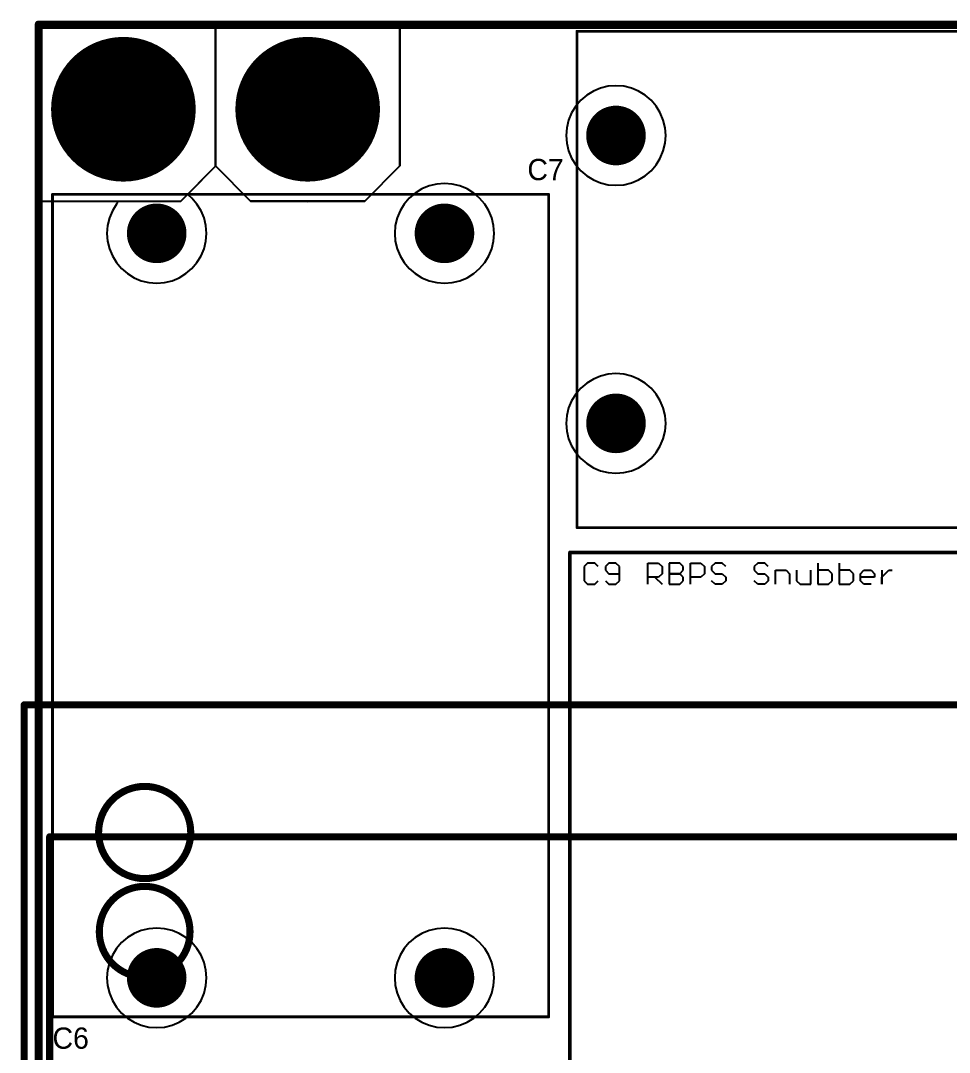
# Model space of a CAD drawing. Extents: x 69 to 227, y 90 to 377.
# Drawn here: x 79.8 to 145.3, y 304 to 376.8 of the extents above; entities that cross this region are included whole.
import ezdxf

# ---------------------------------------------------------------- set-up
doc = ezdxf.new("R2010")
doc.units = 0
doc.layers.get('0').update_dxf_attribs({"linetype": 'CONTINUOUS'})
for name, color, linetype in [('BOTTOMLAYER', 5, 'CONTINUOUS'), ('BOTTOMOVERLAY', 54, 'CONTINUOUS'), ('BOTTOMSOLDER', 6, 'CONTINUOUS'), ('MECHANICAL4', 56, 'CONTINUOUS'), ('MULTILAYER', 9, 'CONTINUOUS'), ('TOPLAYER', 1, 'CONTINUOUS'), ('TOPOVERLAY', 2, 'CONTINUOUS'), ('TOPSOLDER', 216, 'CONTINUOUS')]:
    doc.layers.add(name, color=color, linetype=linetype)

# ---------------------------------------------------------------- blocks, each defined once
blk = doc.blocks.new('C4AEOBW5400A3NJ_14')
at = {"layer": 'BOTTOMLAYER', "const_width": 2}
for points in [[(-27.25, 10.15, 1), (-25.25, 10.15, 1)], [(25.25, 10.15, 1), (27.25, 10.15, 1)], [(-27.25, -10.15, 1), (-25.25, -10.15, 1)], [(25.25, -10.15, 1), (27.25, -10.15, 1)]]:
    blk.add_lwpolyline(points, format="xyb", close=True, dxfattribs=at)
at = {"layer": 'BOTTOMSOLDER', "const_width": 2.102}
for points in [[(-27.301, 10.15, 1), (-25.199, 10.15, 1)], [(25.199, 10.15, 1), (27.301, 10.15, 1)], [(-27.301, -10.15, 1), (-25.199, -10.15, 1)], [(25.199, -10.15, 1), (27.301, -10.15, 1)]]:
    blk.add_lwpolyline(points, format="xyb", close=True, dxfattribs=at)
at = {"layer": 'MULTILAYER', "const_width": 2}
for points in [[(-27.25, 10.15, 1), (-25.25, 10.15, 1)], [(25.25, 10.15, 1), (27.25, 10.15, 1)], [(-27.25, -10.15, 1), (-25.25, -10.15, 1)], [(25.25, -10.15, 1), (27.25, -10.15, 1)]]:
    blk.add_lwpolyline(points, format="xyb", close=True, dxfattribs=at)
at = {"layer": 'TOPLAYER', "const_width": 2}
for points in [[(-27.25, 10.15, 1), (-25.25, 10.15, 1)], [(25.25, 10.15, 1), (27.25, 10.15, 1)], [(-27.25, -10.15, 1), (-25.25, -10.15, 1)], [(25.25, -10.15, 1), (27.25, -10.15, 1)]]:
    blk.add_lwpolyline(points, format="xyb", close=True, dxfattribs=at)
at = {"layer": 'TOPOVERLAY', "const_width": 0.2}
for points in [[(-29, 17.5), (-29, -17.5)], [(29, 17.5), (-29, 17.5)], [(29, 17.5), (29, -17.5)], [(29, -17.5), (-29, -17.5)]]:
    blk.add_lwpolyline(points, dxfattribs=at)
at = {"layer": 'TOPOVERLAY', "const_width": 0.1}
for points in [[(-29.05, 17.5, 1), (-28.95, 17.5, 1)], [(-29.05, 17.5, 1), (-28.95, 17.5, 1)], [(28.95, 17.5, 1), (29.05, 17.5, 1)], [(28.95, 17.5, 1), (29.05, 17.5, 1)], [(-29.05, -17.5, 1), (-28.95, -17.5, 1)], [(-29.05, -17.5, 1), (-28.95, -17.5, 1)], [(28.95, -17.5, 1), (29.05, -17.5, 1)], [(28.95, -17.5, 1), (29.05, -17.5, 1)]]:
    blk.add_lwpolyline(points, format="xyb", close=True, dxfattribs=at)
at = {"layer": 'TOPSOLDER', "const_width": 2.102}
for points in [[(-27.301, 10.15, 1), (-25.199, 10.15, 1)], [(25.199, 10.15, 1), (27.301, 10.15, 1)], [(-27.301, -10.15, 1), (-25.199, -10.15, 1)], [(25.199, -10.15, 1), (27.301, -10.15, 1)]]:
    blk.add_lwpolyline(points, format="xyb", close=True, dxfattribs=at)
blk = doc.blocks.new('C4AEOBW5400A3NJ_15')
at = {"layer": 'BOTTOMLAYER', "const_width": 2}
for points in [[(-27.25, 10.15, 1), (-25.25, 10.15, 1)], [(25.25, 10.15, 1), (27.25, 10.15, 1)], [(-27.25, -10.15, 1), (-25.25, -10.15, 1)], [(25.25, -10.15, 1), (27.25, -10.15, 1)]]:
    blk.add_lwpolyline(points, format="xyb", close=True, dxfattribs=at)
at = {"layer": 'BOTTOMSOLDER', "const_width": 2.102}
for points in [[(-27.301, 10.15, 1), (-25.199, 10.15, 1)], [(25.199, 10.15, 1), (27.301, 10.15, 1)], [(-27.301, -10.15, 1), (-25.199, -10.15, 1)], [(25.199, -10.15, 1), (27.301, -10.15, 1)]]:
    blk.add_lwpolyline(points, format="xyb", close=True, dxfattribs=at)
at = {"layer": 'MULTILAYER', "const_width": 2}
for points in [[(-27.25, 10.15, 1), (-25.25, 10.15, 1)], [(25.25, 10.15, 1), (27.25, 10.15, 1)], [(-27.25, -10.15, 1), (-25.25, -10.15, 1)], [(25.25, -10.15, 1), (27.25, -10.15, 1)]]:
    blk.add_lwpolyline(points, format="xyb", close=True, dxfattribs=at)
at = {"layer": 'TOPLAYER', "const_width": 2}
for points in [[(-27.25, 10.15, 1), (-25.25, 10.15, 1)], [(25.25, 10.15, 1), (27.25, 10.15, 1)], [(-27.25, -10.15, 1), (-25.25, -10.15, 1)], [(25.25, -10.15, 1), (27.25, -10.15, 1)]]:
    blk.add_lwpolyline(points, format="xyb", close=True, dxfattribs=at)
at = {"layer": 'TOPOVERLAY', "const_width": 0.2}
for points in [[(-29, -17.5), (-29, 17.5)], [(29, 17.5), (-29, 17.5)], [(29, -17.5), (29, 17.5)], [(29, -17.5), (-29, -17.5)]]:
    blk.add_lwpolyline(points, dxfattribs=at)
at = {"layer": 'TOPOVERLAY', "const_width": 0.1}
for points in [[(-29.05, 17.5, 1), (-28.95, 17.5, 1)], [(-29.05, 17.5, 1), (-28.95, 17.5, 1)], [(28.95, 17.5, 1), (29.05, 17.5, 1)], [(28.95, 17.5, 1), (29.05, 17.5, 1)], [(-29.05, -17.5, 1), (-28.95, -17.5, 1)], [(-29.05, -17.5, 1), (-28.95, -17.5, 1)], [(28.95, -17.5, 1), (29.05, -17.5, 1)], [(28.95, -17.5, 1), (29.05, -17.5, 1)]]:
    blk.add_lwpolyline(points, format="xyb", close=True, dxfattribs=at)
at = {"layer": 'TOPSOLDER', "const_width": 2.102}
for points in [[(-27.301, 10.15, 1), (-25.199, 10.15, 1)], [(25.199, 10.15, 1), (27.301, 10.15, 1)], [(-27.301, -10.15, 1), (-25.199, -10.15, 1)], [(25.199, -10.15, 1), (27.301, -10.15, 1)]]:
    blk.add_lwpolyline(points, format="xyb", close=True, dxfattribs=at)
blk = doc.blocks.new('CM300_SKM200_DUAL_FOOTPRI0')
at = {"layer": 'BOTTOMOVERLAY', "const_width": 0.5}
for points in [[(-55, 40), (55, 40)], [(-55, -40), (-55, 40)], [(-53.2, -30.7), (-53.2, 30.7)], [(-53.2, 30.7), (53.2, 30.7)]]:
    blk.add_lwpolyline(points, dxfattribs=at)
at = {"layer": 'BOTTOMOVERLAY'}
for points, const_width in [([(-55.125, 40, 1), (-54.875, 40, 1)], 0.25), ([(-55.125, 40, 1), (-54.875, 40, 1)], 0.25), ([(-43.25, 31, 1), (-49.75, 31, 1)], 0.5), ([(-53.325, 30.7, 1), (-53.075, 30.7, 1)], 0.25), ([(-53.325, 30.7, 1), (-53.075, 30.7, 1)], 0.25), ([(-49.875, 31, 1), (-49.625, 31, 1)], 0.25), ([(-43.375, 31, 1), (-43.125, 31, 1)], 0.25), ([(-43.3, 24, 1), (-49.7, 24, 1)], 0.5), ([(-49.825, 24, 1), (-49.575, 24, 1)], 0.25), ([(-43.425, 24, 1), (-43.175, 24, 1)], 0.25)]:
    blk.add_lwpolyline(points, format="xyb", close=True, dxfattribs=dict(at, const_width=const_width))

msp = doc.modelspace()

# ---------------------------------------------------------------- linework, layer by layer
at = {"layer": 'BOTTOMLAYER'}
for p, q in [((81.255, 274.857), (81.255, 376.245)), ((81.255, 376.245), (93.49, 376.245)), ((93.49, 376.5), (106.51, 376.5)), ((93.49, 366.5), (93.49, 376.5)), ((93.49, 376.245), (93.49, 366.5)), ((106.51, 376.5), (106.51, 366.5)), ((106.51, 366.5), (106.51, 376.245)), ((106.51, 376.245), (202.49, 376.245)), ((120.156, 371.778), (119.686, 371.49)), ((120.665, 371.989), (120.156, 371.778)), ((121.201, 372.118), (120.665, 371.989)), ((121.75, 372.161), (121.201, 372.118)), ((122.299, 372.118), (121.75, 372.161)), ((122.835, 371.989), (122.299, 372.118)), ((123.344, 371.778), (122.835, 371.989)), ((123.814, 371.49), (123.344, 371.778)), ((119.267, 371.133), (118.91, 370.714)), ((119.686, 371.49), (119.267, 371.133)), ((124.233, 371.133), (123.814, 371.49)), ((124.59, 370.714), (124.233, 371.133)), ((118.91, 370.714), (118.622, 370.244)), ((124.878, 370.244), (124.59, 370.714)), ((118.411, 369.735), (118.282, 369.199)), ((118.622, 370.244), (118.411, 369.735)), ((125.089, 369.735), (124.878, 370.244)), ((125.218, 369.199), (125.089, 369.735)), ((118.282, 369.199), (118.239, 368.65)), ((125.261, 368.65), (125.218, 369.199)), ((118.239, 368.65), (118.282, 368.101)), ((125.218, 368.101), (125.261, 368.65)), ((118.282, 368.101), (118.411, 367.565)), ((118.411, 367.565), (118.622, 367.056)), ((124.878, 367.056), (125.089, 367.565)), ((125.089, 367.565), (125.218, 368.101)), ((118.622, 367.056), (118.91, 366.586)), ((124.59, 366.586), (124.878, 367.056)), ((95.959, 364.031), (93.49, 366.5)), ((93.49, 366.5), (95.959, 364.031)), ((106.51, 366.5), (104.041, 364.031)), ((104.041, 364.031), (106.51, 366.5)), ((118.91, 366.586), (119.267, 366.167)), ((119.267, 366.167), (119.686, 365.81)), ((123.814, 365.81), (124.233, 366.167)), ((124.233, 366.167), (124.59, 366.586)), ((119.686, 365.81), (120.156, 365.522)), ((120.156, 365.522), (120.665, 365.311)), ((120.665, 365.311), (121.201, 365.182)), ((122.299, 365.182), (122.835, 365.311)), ((122.835, 365.311), (123.344, 365.522)), ((123.344, 365.522), (123.814, 365.81)), ((121.201, 365.182), (121.75, 365.139)), ((121.75, 365.139), (122.299, 365.182)), ((104.041, 364.031), (95.959, 364.031)), ((95.959, 364.031), (99.271, 364.031)), ((99.271, 364.031), (100, 363.99)), ((100, 363.99), (100.729, 364.031)), ((100.729, 364.031), (104.041, 364.031)), ((120.156, 351.478), (119.686, 351.19)), ((120.665, 351.689), (120.156, 351.478)), ((121.201, 351.818), (120.665, 351.689)), ((121.75, 351.861), (121.201, 351.818)), ((122.299, 351.818), (121.75, 351.861)), ((122.835, 351.689), (122.299, 351.818)), ((123.344, 351.478), (122.835, 351.689)), ((123.814, 351.19), (123.344, 351.478)), ((119.267, 350.833), (118.91, 350.414)), ((119.686, 351.19), (119.267, 350.833)), ((124.233, 350.833), (123.814, 351.19)), ((124.59, 350.414), (124.233, 350.833)), ((118.91, 350.414), (118.622, 349.944)), ((124.878, 349.944), (124.59, 350.414)), ((118.411, 349.435), (118.282, 348.899)), ((118.622, 349.944), (118.411, 349.435)), ((125.089, 349.435), (124.878, 349.944)), ((125.218, 348.899), (125.089, 349.435)), ((118.282, 348.899), (118.239, 348.35)), ((125.261, 348.35), (125.218, 348.899)), ((118.239, 348.35), (118.282, 347.801)), ((118.282, 347.801), (118.411, 347.265)), ((125.089, 347.265), (125.218, 347.801)), ((125.218, 347.801), (125.261, 348.35)), ((118.411, 347.265), (118.622, 346.756)), ((124.878, 346.756), (125.089, 347.265)), ((118.622, 346.756), (118.91, 346.286)), ((124.59, 346.286), (124.878, 346.756)), ((118.91, 346.286), (119.267, 345.867)), ((119.267, 345.867), (119.686, 345.51)), ((123.814, 345.51), (124.233, 345.867)), ((124.233, 345.867), (124.59, 346.286)), ((119.686, 345.51), (120.156, 345.222)), ((120.156, 345.222), (120.665, 345.011)), ((120.665, 345.011), (121.201, 344.882)), ((121.201, 344.882), (121.75, 344.839)), ((121.75, 344.839), (122.299, 344.882)), ((122.299, 344.882), (122.835, 345.011)), ((122.835, 345.011), (123.344, 345.222)), ((123.344, 345.222), (123.814, 345.51)), ((87.756, 312.378), (87.286, 312.09)), ((88.265, 312.589), (87.756, 312.378)), ((88.801, 312.718), (88.265, 312.589)), ((89.35, 312.761), (88.801, 312.718)), ((89.899, 312.718), (89.35, 312.761)), ((90.435, 312.589), (89.899, 312.718)), ((90.944, 312.378), (90.435, 312.589)), ((91.414, 312.09), (90.944, 312.378)), ((108.056, 312.378), (107.586, 312.09)), ((108.565, 312.589), (108.056, 312.378)), ((109.101, 312.718), (108.565, 312.589)), ((109.65, 312.761), (109.101, 312.718)), ((110.199, 312.718), (109.65, 312.761)), ((110.735, 312.589), (110.199, 312.718)), ((111.244, 312.378), (110.735, 312.589)), ((111.714, 312.09), (111.244, 312.378)), ((86.867, 311.733), (86.51, 311.314)), ((87.286, 312.09), (86.867, 311.733)), ((91.833, 311.733), (91.414, 312.09)), ((92.19, 311.314), (91.833, 311.733)), ((107.167, 311.733), (106.81, 311.314)), ((107.586, 312.09), (107.167, 311.733)), ((112.133, 311.733), (111.714, 312.09)), ((112.49, 311.314), (112.133, 311.733)), ((86.222, 310.844), (86.011, 310.335)), ((86.51, 311.314), (86.222, 310.844)), ((92.478, 310.844), (92.19, 311.314)), ((92.689, 310.335), (92.478, 310.844)), ((106.522, 310.844), (106.311, 310.335)), ((106.81, 311.314), (106.522, 310.844)), ((112.778, 310.844), (112.49, 311.314)), ((112.989, 310.335), (112.778, 310.844)), ((86.011, 310.335), (85.882, 309.799)), ((92.818, 309.799), (92.689, 310.335)), ((106.311, 310.335), (106.182, 309.799)), ((113.118, 309.799), (112.989, 310.335)), ((85.882, 309.799), (85.839, 309.25)), ((85.839, 309.25), (85.882, 308.701)), ((92.861, 309.25), (92.818, 309.799)), ((92.818, 308.701), (92.861, 309.25)), ((106.182, 309.799), (106.139, 309.25)), ((106.139, 309.25), (106.182, 308.701)), ((113.161, 309.25), (113.118, 309.799)), ((113.118, 308.701), (113.161, 309.25)), ((85.882, 308.701), (86.011, 308.165)), ((92.689, 308.165), (92.818, 308.701)), ((106.182, 308.701), (106.311, 308.165)), ((112.989, 308.165), (113.118, 308.701)), ((86.011, 308.165), (86.222, 307.656)), ((92.478, 307.656), (92.689, 308.165)), ((106.311, 308.165), (106.522, 307.656)), ((112.778, 307.656), (112.989, 308.165)), ((86.222, 307.656), (86.51, 307.186)), ((86.51, 307.186), (86.867, 306.767)), ((91.833, 306.767), (92.19, 307.186)), ((92.19, 307.186), (92.478, 307.656)), ((106.522, 307.656), (106.81, 307.186)), ((106.81, 307.186), (107.167, 306.767)), ((112.133, 306.767), (112.49, 307.186)), ((112.49, 307.186), (112.778, 307.656)), ((86.867, 306.767), (87.286, 306.41)), ((87.286, 306.41), (87.756, 306.122)), ((90.944, 306.122), (91.414, 306.41)), ((91.414, 306.41), (91.833, 306.767)), ((107.167, 306.767), (107.586, 306.41)), ((107.586, 306.41), (108.056, 306.122)), ((111.244, 306.122), (111.714, 306.41)), ((111.714, 306.41), (112.133, 306.767)), ((87.756, 306.122), (88.265, 305.911)), ((88.265, 305.911), (88.801, 305.782)), ((88.801, 305.782), (89.35, 305.739)), ((89.35, 305.739), (89.899, 305.782)), ((89.899, 305.782), (90.435, 305.911)), ((90.435, 305.911), (90.944, 306.122)), ((108.056, 306.122), (108.565, 305.911)), ((108.565, 305.911), (109.101, 305.782)), ((109.101, 305.782), (109.65, 305.739)), ((109.65, 305.739), (110.199, 305.782)), ((110.199, 305.782), (110.735, 305.911)), ((110.735, 305.911), (111.244, 306.122))]:
    msp.add_line(p, q, dxfattribs=at)
for points, const_width in [([(84.5, 370.5, 1), (89.5, 370.5, 1)], 5), ([(97.5, 370.5, 1), (102.5, 370.5, 1)], 5), ([(85, 373.531, 1), (85.5, 373.531, 1)], 0.5), ([(86.75, 374, 1), (87.25, 374, 1)], 0.5), ([(88.5, 373.531, 1), (89, 373.531, 1)], 0.5), ([(98, 373.531, 1), (98.5, 373.531, 1)], 0.5), ([(99.75, 374, 1), (100.25, 374, 1)], 0.5), ([(101.5, 373.531, 1), (102, 373.531, 1)], 0.5), ([(83.719, 372.25, 1), (84.219, 372.25, 1)], 0.5), ([(89.781, 372.25, 1), (90.281, 372.25, 1)], 0.5), ([(96.719, 372.25, 1), (97.219, 372.25, 1)], 0.5), ([(102.781, 372.25, 1), (103.281, 372.25, 1)], 0.5), ([(83.25, 370.5, 1), (83.75, 370.5, 1)], 0.5), ([(90.25, 370.5, 1), (90.75, 370.5, 1)], 0.5), ([(96.25, 370.5, 1), (96.75, 370.5, 1)], 0.5), ([(103.25, 370.5, 1), (103.75, 370.5, 1)], 0.5), ([(83.719, 368.75, 1), (84.219, 368.75, 1)], 0.5), ([(89.781, 368.75, 1), (90.281, 368.75, 1)], 0.5), ([(96.719, 368.75, 1), (97.219, 368.75, 1)], 0.5), ([(102.781, 368.75, 1), (103.281, 368.75, 1)], 0.5), ([(85, 367.469, 1), (85.5, 367.469, 1)], 0.5), ([(86.75, 367, 1), (87.25, 367, 1)], 0.5), ([(88.5, 367.469, 1), (89, 367.469, 1)], 0.5), ([(98, 367.469, 1), (98.5, 367.469, 1)], 0.5), ([(99.75, 367, 1), (100.25, 367, 1)], 0.5), ([(101.5, 367.469, 1), (102, 367.469, 1)], 0.5)]:
    msp.add_lwpolyline(points, format="xyb", close=True, dxfattribs=dict(at, const_width=const_width))
at = {"layer": 'BOTTOMSOLDER'}
for points, const_width in [([(84.449, 370.5, 1), (89.551, 370.5, 1)], 5.102), ([(97.449, 370.5, 1), (102.551, 370.5, 1)], 5.102), ([(84.949, 373.531, 1), (85.551, 373.531, 1)], 0.602), ([(86.699, 374, 1), (87.301, 374, 1)], 0.602), ([(88.449, 373.531, 1), (89.051, 373.531, 1)], 0.602), ([(97.949, 373.531, 1), (98.551, 373.531, 1)], 0.602), ([(99.699, 374, 1), (100.301, 374, 1)], 0.602), ([(101.449, 373.531, 1), (102.051, 373.531, 1)], 0.602), ([(83.668, 372.25, 1), (84.27, 372.25, 1)], 0.602), ([(89.73, 372.25, 1), (90.332, 372.25, 1)], 0.602), ([(96.668, 372.25, 1), (97.27, 372.25, 1)], 0.602), ([(102.73, 372.25, 1), (103.332, 372.25, 1)], 0.602), ([(83.199, 370.5, 1), (83.801, 370.5, 1)], 0.602), ([(90.199, 370.5, 1), (90.801, 370.5, 1)], 0.602), ([(96.199, 370.5, 1), (96.801, 370.5, 1)], 0.602), ([(103.199, 370.5, 1), (103.801, 370.5, 1)], 0.602), ([(83.668, 368.75, 1), (84.27, 368.75, 1)], 0.602), ([(89.73, 368.75, 1), (90.332, 368.75, 1)], 0.602), ([(96.668, 368.75, 1), (97.27, 368.75, 1)], 0.602), ([(102.73, 368.75, 1), (103.332, 368.75, 1)], 0.602), ([(84.949, 367.469, 1), (85.551, 367.469, 1)], 0.602), ([(86.699, 367, 1), (87.301, 367, 1)], 0.602), ([(88.449, 367.469, 1), (89.051, 367.469, 1)], 0.602), ([(97.949, 367.469, 1), (98.551, 367.469, 1)], 0.602), ([(99.699, 367, 1), (100.301, 367, 1)], 0.602), ([(101.449, 367.469, 1), (102.051, 367.469, 1)], 0.602)]:
    msp.add_lwpolyline(points, format="xyb", close=True, dxfattribs=dict(at, const_width=const_width))
at = {"layer": 'MECHANICAL4', "const_width": 0.5}
for points in [[(81, 376.5), (215, 376.5)], [(81, 376.5), (81, 90.5)]]:
    msp.add_lwpolyline(points, dxfattribs=at)
at = {"layer": 'MECHANICAL4', "const_width": 0.25}
msp.add_lwpolyline([(80.875, 376.5, 1), (81.125, 376.5, 1)], format="xyb", close=True, dxfattribs=at)
msp.add_lwpolyline([(80.875, 376.5, 1), (81.125, 376.5, 1)], format="xyb", close=True, dxfattribs=at)
at = {"layer": 'MULTILAYER'}
for points, const_width in [([(84.5, 370.5, 1), (89.5, 370.5, 1)], 5), ([(97.5, 370.5, 1), (102.5, 370.5, 1)], 5), ([(85, 373.531, 1), (85.5, 373.531, 1)], 0.5), ([(86.75, 374, 1), (87.25, 374, 1)], 0.5), ([(88.5, 373.531, 1), (89, 373.531, 1)], 0.5), ([(98, 373.531, 1), (98.5, 373.531, 1)], 0.5), ([(99.75, 374, 1), (100.25, 374, 1)], 0.5), ([(101.5, 373.531, 1), (102, 373.531, 1)], 0.5), ([(83.719, 372.25, 1), (84.219, 372.25, 1)], 0.5), ([(89.781, 372.25, 1), (90.281, 372.25, 1)], 0.5), ([(96.719, 372.25, 1), (97.219, 372.25, 1)], 0.5), ([(102.781, 372.25, 1), (103.281, 372.25, 1)], 0.5), ([(83.25, 370.5, 1), (83.75, 370.5, 1)], 0.5), ([(90.25, 370.5, 1), (90.75, 370.5, 1)], 0.5), ([(96.25, 370.5, 1), (96.75, 370.5, 1)], 0.5), ([(103.25, 370.5, 1), (103.75, 370.5, 1)], 0.5), ([(83.719, 368.75, 1), (84.219, 368.75, 1)], 0.5), ([(89.781, 368.75, 1), (90.281, 368.75, 1)], 0.5), ([(96.719, 368.75, 1), (97.219, 368.75, 1)], 0.5), ([(102.781, 368.75, 1), (103.281, 368.75, 1)], 0.5), ([(85, 367.469, 1), (85.5, 367.469, 1)], 0.5), ([(86.75, 367, 1), (87.25, 367, 1)], 0.5), ([(88.5, 367.469, 1), (89, 367.469, 1)], 0.5), ([(98, 367.469, 1), (98.5, 367.469, 1)], 0.5), ([(99.75, 367, 1), (100.25, 367, 1)], 0.5), ([(101.5, 367.469, 1), (102, 367.469, 1)], 0.5)]:
    msp.add_lwpolyline(points, format="xyb", close=True, dxfattribs=dict(at, const_width=const_width))
at = {"layer": 'TOPLAYER'}
for p, q in [((93.51, 376.5), (81, 376.5)), ((81, 376.5), (81, 364.031)), ((93.51, 366.5), (93.51, 376.5)), ((93.51, 366.5), (93.51, 376.245)), ((93.51, 376.245), (189.49, 376.245)), ((91.041, 364.031), (93.51, 366.5)), ((91.581, 364.57), (93.51, 366.5)), ((109.65, 365.261), (109.101, 365.218)), ((110.199, 365.218), (109.65, 365.261)), ((91.586, 364.443), (91.581, 364.57)), ((107.586, 364.59), (107.167, 364.233)), ((108.056, 364.878), (107.586, 364.59)), ((108.565, 365.089), (108.056, 364.878)), ((109.101, 365.218), (108.565, 365.089)), ((110.735, 365.089), (110.199, 365.218)), ((111.244, 364.878), (110.735, 365.089)), ((111.714, 364.59), (111.244, 364.878)), ((112.133, 364.233), (111.714, 364.59)), ((81, 364.031), (91.041, 364.031)), ((81.255, 274.857), (81.255, 364.031)), ((81.255, 364.031), (86.272, 364.031)), ((86.51, 363.814), (86.222, 363.344)), ((86.272, 364.031), (86.533, 364.016)), ((86.583, 363.899), (86.51, 363.814)), ((86.533, 364.016), (86.583, 363.899)), ((91.833, 364.233), (91.586, 364.443)), ((92.19, 363.814), (91.833, 364.233)), ((92.478, 363.344), (92.19, 363.814)), ((106.81, 363.814), (106.522, 363.344)), ((107.167, 364.233), (106.81, 363.814)), ((112.49, 363.814), (112.133, 364.233)), ((112.778, 363.344), (112.49, 363.814)), ((86.222, 363.344), (86.011, 362.835)), ((92.689, 362.835), (92.478, 363.344)), ((106.522, 363.344), (106.311, 362.835)), ((112.989, 362.835), (112.778, 363.344)), ((86.011, 362.835), (85.882, 362.299)), ((92.818, 362.299), (92.689, 362.835)), ((106.311, 362.835), (106.182, 362.299)), ((113.118, 362.299), (112.989, 362.835)), ((85.882, 362.299), (85.839, 361.75)), ((85.839, 361.75), (85.882, 361.201)), ((92.861, 361.75), (92.818, 362.299)), ((92.818, 361.201), (92.861, 361.75)), ((106.182, 362.299), (106.139, 361.75)), ((106.139, 361.75), (106.182, 361.201)), ((113.161, 361.75), (113.118, 362.299)), ((113.118, 361.201), (113.161, 361.75)), ((85.882, 361.201), (86.011, 360.665)), ((92.689, 360.665), (92.818, 361.201)), ((106.182, 361.201), (106.311, 360.665)), ((112.989, 360.665), (113.118, 361.201)), ((86.011, 360.665), (86.222, 360.156)), ((86.222, 360.156), (86.51, 359.686)), ((92.19, 359.686), (92.478, 360.156)), ((92.478, 360.156), (92.689, 360.665)), ((106.311, 360.665), (106.522, 360.156)), ((106.522, 360.156), (106.81, 359.686)), ((112.49, 359.686), (112.778, 360.156)), ((112.778, 360.156), (112.989, 360.665)), ((86.51, 359.686), (86.867, 359.267)), ((91.833, 359.267), (92.19, 359.686)), ((106.81, 359.686), (107.167, 359.267)), ((112.133, 359.267), (112.49, 359.686)), ((86.867, 359.267), (87.286, 358.91)), ((87.286, 358.91), (87.756, 358.622)), ((90.944, 358.622), (91.414, 358.91)), ((91.414, 358.91), (91.833, 359.267)), ((107.167, 359.267), (107.586, 358.91)), ((107.586, 358.91), (108.056, 358.622)), ((111.244, 358.622), (111.714, 358.91)), ((111.714, 358.91), (112.133, 359.267)), ((87.756, 358.622), (88.265, 358.411)), ((88.265, 358.411), (88.801, 358.282)), ((88.801, 358.282), (89.35, 358.239)), ((89.35, 358.239), (89.899, 358.282)), ((89.899, 358.282), (90.435, 358.411)), ((90.435, 358.411), (90.944, 358.622)), ((108.056, 358.622), (108.565, 358.411)), ((108.565, 358.411), (109.101, 358.282)), ((109.101, 358.282), (109.65, 358.239)), ((109.65, 358.239), (110.199, 358.282)), ((110.199, 358.282), (110.735, 358.411)), ((110.735, 358.411), (111.244, 358.622))]:
    msp.add_line(p, q, dxfattribs=at)
for points, const_width in [([(84.5, 370.5, 1), (89.5, 370.5, 1)], 5), ([(97.5, 370.5, 1), (102.5, 370.5, 1)], 5), ([(85, 373.531, 1), (85.5, 373.531, 1)], 0.5), ([(86.75, 374, 1), (87.25, 374, 1)], 0.5), ([(88.5, 373.531, 1), (89, 373.531, 1)], 0.5), ([(98, 373.531, 1), (98.5, 373.531, 1)], 0.5), ([(99.75, 374, 1), (100.25, 374, 1)], 0.5), ([(101.5, 373.531, 1), (102, 373.531, 1)], 0.5), ([(83.719, 372.25, 1), (84.219, 372.25, 1)], 0.5), ([(89.781, 372.25, 1), (90.281, 372.25, 1)], 0.5), ([(96.719, 372.25, 1), (97.219, 372.25, 1)], 0.5), ([(102.781, 372.25, 1), (103.281, 372.25, 1)], 0.5), ([(83.25, 370.5, 1), (83.75, 370.5, 1)], 0.5), ([(90.25, 370.5, 1), (90.75, 370.5, 1)], 0.5), ([(96.25, 370.5, 1), (96.75, 370.5, 1)], 0.5), ([(103.25, 370.5, 1), (103.75, 370.5, 1)], 0.5), ([(83.719, 368.75, 1), (84.219, 368.75, 1)], 0.5), ([(89.781, 368.75, 1), (90.281, 368.75, 1)], 0.5), ([(96.719, 368.75, 1), (97.219, 368.75, 1)], 0.5), ([(102.781, 368.75, 1), (103.281, 368.75, 1)], 0.5), ([(85, 367.469, 1), (85.5, 367.469, 1)], 0.5), ([(86.75, 367, 1), (87.25, 367, 1)], 0.5), ([(88.5, 367.469, 1), (89, 367.469, 1)], 0.5), ([(98, 367.469, 1), (98.5, 367.469, 1)], 0.5), ([(99.75, 367, 1), (100.25, 367, 1)], 0.5), ([(101.5, 367.469, 1), (102, 367.469, 1)], 0.5)]:
    msp.add_lwpolyline(points, format="xyb", close=True, dxfattribs=dict(at, const_width=const_width))
at = {"layer": 'TOPOVERLAY'}
for p, q in [((119.75, 338.5), (119.5, 338.25)), ((120.25, 338.5), (119.75, 338.5)), ((120.5, 338.25), (120.25, 338.5)), ((121.249, 338.5), (121, 338.25)), ((121.749, 338.5), (121.249, 338.5)), ((121.999, 338.25), (121.749, 338.5)), ((123.999, 337), (123.999, 338.5)), ((123.999, 338.5), (124.748, 338.5)), ((124.748, 338.5), (124.998, 338.25)), ((125.498, 338.5), (125.498, 337)), ((126.248, 338.5), (125.498, 338.5)), ((126.498, 338.25), (126.248, 338.5)), ((126.998, 337), (126.998, 338.5)), ((126.998, 338.5), (127.747, 338.5)), ((127.747, 338.5), (127.997, 338.25)), ((128.747, 338.5), (128.497, 338.25)), ((129.247, 338.5), (128.747, 338.5)), ((129.497, 338.25), (129.247, 338.5)), ((131.746, 338.5), (131.496, 338.25)), ((132.246, 338.5), (131.746, 338.5)), ((132.496, 338.25), (132.246, 338.5)), ((135.995, 338.5), (135.995, 337)), ((137.494, 338.5), (137.494, 337)), ((119.5, 338.25), (119.5, 337.25)), ((121, 338.25), (121, 338)), ((121, 338), (121.249, 337.75)), ((121.249, 337.75), (121.999, 337.75)), ((121.999, 337.25), (121.999, 338.25)), ((124.998, 337.75), (124.748, 337.5)), ((124.998, 338.25), (124.998, 337.75)), ((126.248, 337.75), (125.498, 337.75)), ((125.498, 337.75), (126.248, 337.75)), ((126.248, 337.75), (126.498, 338)), ((126.498, 337.5), (126.248, 337.75)), ((126.498, 338), (126.498, 338.25)), ((127.997, 337.75), (127.747, 337.5)), ((127.997, 338.25), (127.997, 337.75)), ((128.497, 338.25), (128.497, 338)), ((128.497, 338), (128.747, 337.75)), ((128.747, 337.75), (129.247, 337.75)), ((129.247, 337.75), (129.497, 337.5)), ((131.496, 338.25), (131.496, 338)), ((131.496, 338), (131.746, 337.75)), ((131.746, 337.75), (132.246, 337.75)), ((132.246, 337.75), (132.496, 337.5)), ((132.996, 337), (132.996, 338)), ((132.996, 338), (133.745, 338)), ((133.745, 338), (133.995, 337.75)), ((133.995, 337.75), (133.995, 337)), ((134.495, 338), (134.495, 337.25)), ((135.495, 337), (135.495, 338)), ((136.744, 338), (135.995, 338)), ((136.994, 337.75), (136.744, 338)), ((136.994, 337.5), (136.994, 337.75)), ((138.244, 338), (137.494, 338)), ((138.494, 337.75), (138.244, 338)), ((138.494, 337.5), (138.494, 337.75)), ((138.994, 337.75), (139.244, 338)), ((138.994, 337.25), (138.994, 337.75)), ((139.244, 338), (139.743, 338)), ((139.743, 338), (139.993, 337.75)), ((139.993, 337.75), (139.993, 337.5)), ((140.493, 338), (140.493, 337)), ((140.493, 337.5), (140.743, 337.75)), ((140.743, 337.75), (140.993, 338)), ((140.993, 338), (141.243, 338)), ((119.5, 337.25), (119.75, 337)), ((119.75, 337), (120.25, 337)), ((120.25, 337), (120.5, 337.25)), ((121, 337.25), (121.249, 337)), ((121.249, 337), (121.749, 337)), ((121.749, 337), (121.999, 337.25)), ((124.748, 337.5), (123.999, 337.5)), ((124.498, 337.5), (124.998, 337)), ((125.498, 337), (126.248, 337)), ((126.248, 337), (126.498, 337.25)), ((126.498, 337.25), (126.498, 337.5)), ((127.747, 337.5), (126.998, 337.5)), ((128.747, 337), (128.497, 337.25)), ((129.247, 337), (128.747, 337)), ((129.497, 337.25), (129.247, 337)), ((129.497, 337.5), (129.497, 337.25)), ((131.746, 337), (131.496, 337.25)), ((132.246, 337), (131.746, 337)), ((132.496, 337.25), (132.246, 337)), ((132.496, 337.5), (132.496, 337.25)), ((134.495, 337.25), (134.745, 337)), ((134.745, 337), (135.495, 337)), ((135.995, 337), (136.744, 337)), ((136.744, 337), (136.994, 337.25)), ((136.994, 337.25), (136.994, 337.5)), ((137.494, 337), (138.244, 337)), ((138.244, 337), (138.494, 337.25)), ((138.494, 337.25), (138.494, 337.5)), ((139.993, 337.5), (138.994, 337.5)), ((139.244, 337), (138.994, 337.25)), ((139.743, 337), (139.244, 337)), ((140.493, 337), (140.493, 337.5))]:
    msp.add_line(p, q, dxfattribs=at)
at = {"layer": 'TOPOVERLAY', "const_width": 0.25}
for points in [[(118.5, 297.25), (118.5, 339.25)], [(118.5, 339.25), (177.5, 339.25)]]:
    msp.add_lwpolyline(points, dxfattribs=at)
at = {"layer": 'TOPOVERLAY', "const_width": 0.125}
msp.add_lwpolyline([(118.438, 339.25, 1), (118.563, 339.25, 1)], format="xyb", close=True, dxfattribs=at)
msp.add_lwpolyline([(118.438, 339.25, 1), (118.563, 339.25, 1)], format="xyb", close=True, dxfattribs=at)
at = {"layer": 'TOPSOLDER'}
for points, const_width in [([(84.449, 370.5, 1), (89.551, 370.5, 1)], 5.102), ([(97.449, 370.5, 1), (102.551, 370.5, 1)], 5.102), ([(84.949, 373.531, 1), (85.551, 373.531, 1)], 0.602), ([(86.699, 374, 1), (87.301, 374, 1)], 0.602), ([(88.449, 373.531, 1), (89.051, 373.531, 1)], 0.602), ([(97.949, 373.531, 1), (98.551, 373.531, 1)], 0.602), ([(99.699, 374, 1), (100.301, 374, 1)], 0.602), ([(101.449, 373.531, 1), (102.051, 373.531, 1)], 0.602), ([(83.668, 372.25, 1), (84.27, 372.25, 1)], 0.602), ([(89.73, 372.25, 1), (90.332, 372.25, 1)], 0.602), ([(96.668, 372.25, 1), (97.27, 372.25, 1)], 0.602), ([(102.73, 372.25, 1), (103.332, 372.25, 1)], 0.602), ([(83.199, 370.5, 1), (83.801, 370.5, 1)], 0.602), ([(90.199, 370.5, 1), (90.801, 370.5, 1)], 0.602), ([(96.199, 370.5, 1), (96.801, 370.5, 1)], 0.602), ([(103.199, 370.5, 1), (103.801, 370.5, 1)], 0.602), ([(83.668, 368.75, 1), (84.27, 368.75, 1)], 0.602), ([(89.73, 368.75, 1), (90.332, 368.75, 1)], 0.602), ([(96.668, 368.75, 1), (97.27, 368.75, 1)], 0.602), ([(102.73, 368.75, 1), (103.332, 368.75, 1)], 0.602), ([(84.949, 367.469, 1), (85.551, 367.469, 1)], 0.602), ([(86.699, 367, 1), (87.301, 367, 1)], 0.602), ([(88.449, 367.469, 1), (89.051, 367.469, 1)], 0.602), ([(97.949, 367.469, 1), (98.551, 367.469, 1)], 0.602), ([(99.699, 367, 1), (100.301, 367, 1)], 0.602), ([(101.449, 367.469, 1), (102.051, 367.469, 1)], 0.602)]:
    msp.add_lwpolyline(points, format="xyb", close=True, dxfattribs=dict(at, const_width=const_width))

# ---------------------------------------------------------------- block references
for name, p, rotation in [('C4AEOBW5400A3NJ_14', (148, 358.5), 180), ('C4AEOBW5400A3NJ_15', (99.5, 335.5), 270), ('CM300_SKM200_DUAL_FOOTPRI0', (135, 288.5), 360)]:
    msp.add_blockref(name, p, dxfattribs=dict(rotation=rotation))

# ---------------------------------------------------------------- texts
at = {"layer": 'TOPOVERLAY'}
for s, p in [('C7', (115.5, 365.5)), ('C6', (82, 304.25))]:
    msp.add_text(s, height=1.5, dxfattribs=at).set_placement(p)

doc.saveas('drawing.dxf')
